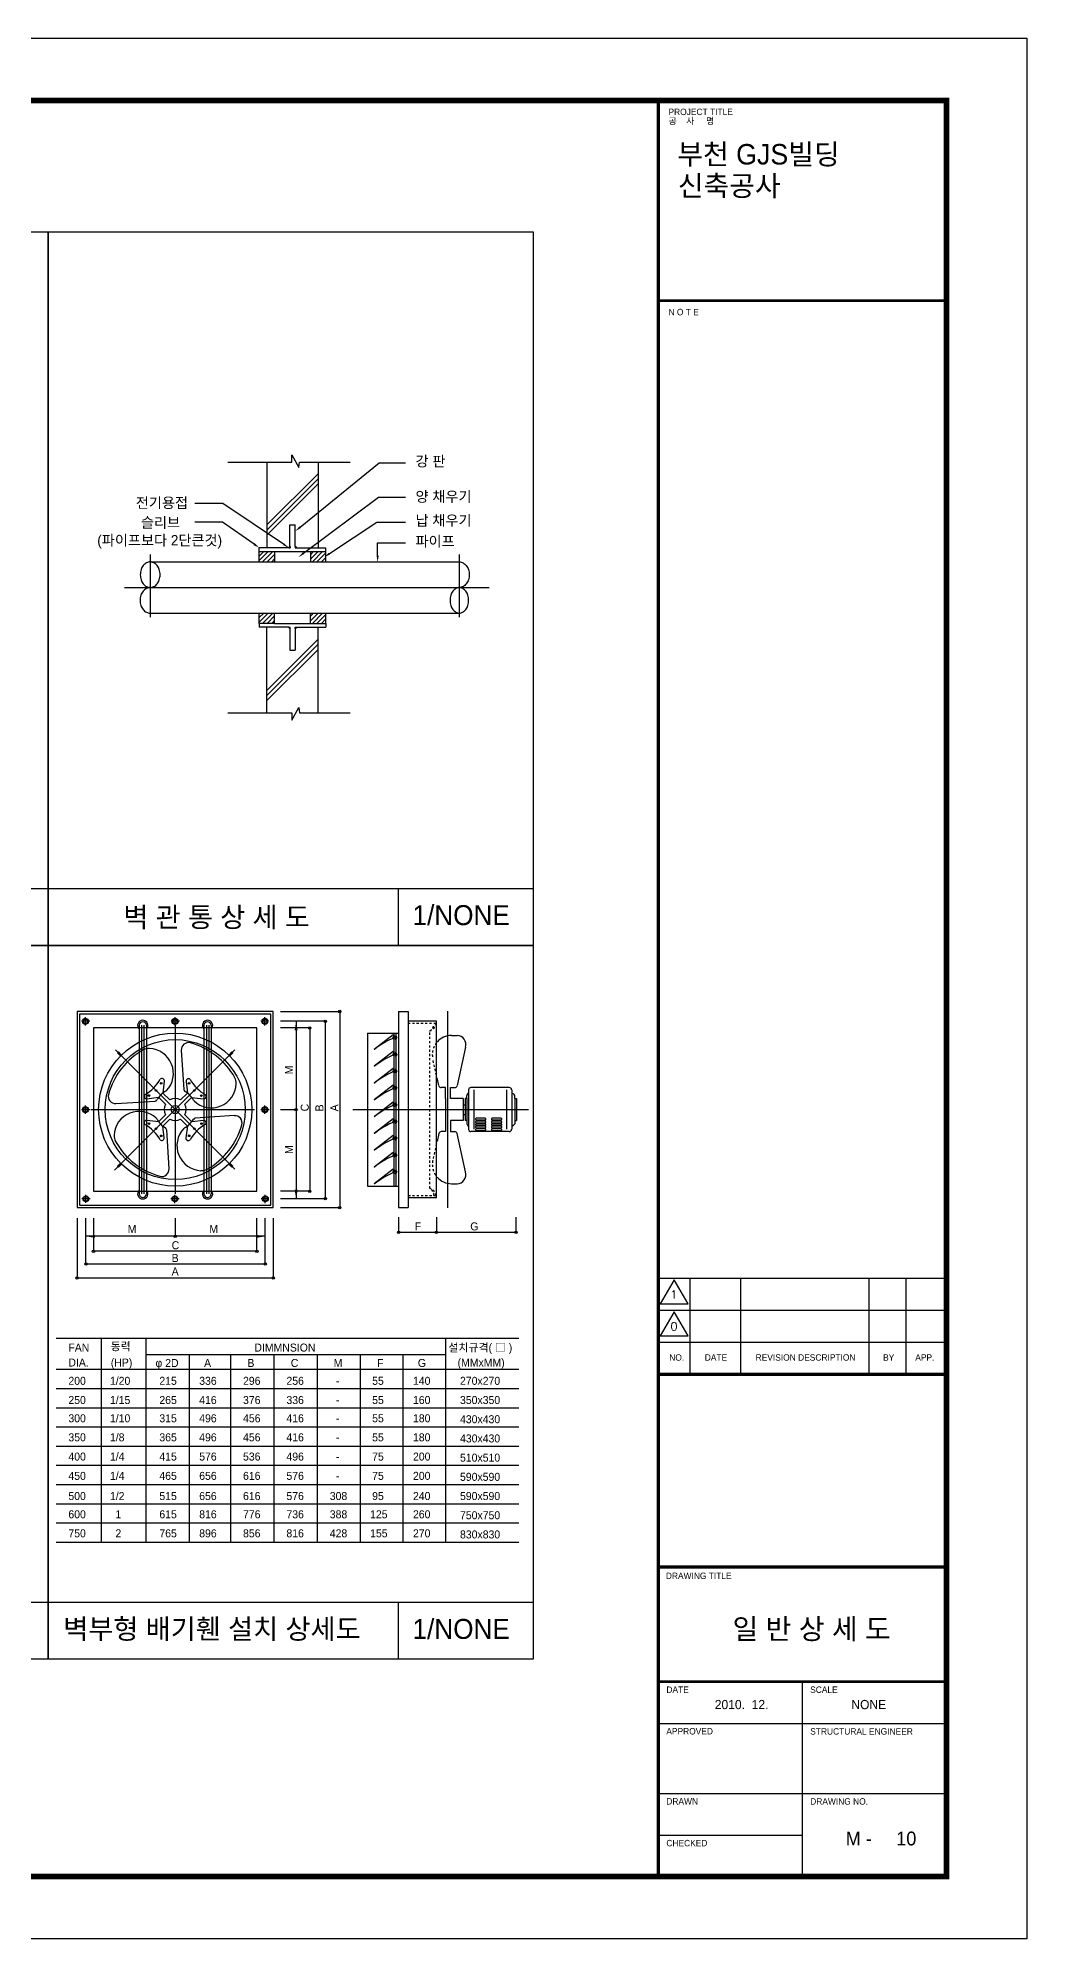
# Model space of a CAD drawing. Header units: millimetres. Extents: x 83956 to 461956, y 36707 to 125807.
# Drawn here: x 438779 to 461956, y 36707 to 81257 of the extents above; entities that cross this region are included whole.
import ezdxf
from ezdxf.enums import TextEntityAlignment as Align

# ---------------------------------------------------------------- set-up
doc = ezdxf.new("R2010")
doc.units = ezdxf.units.MM
doc.header["$LTSCALE"] = 100
doc.header["$MEASUREMENT"] = 0
doc.linetypes.add('HIDDEN2', pattern=[1, 0.5, -0.5])
doc.layers.get('0').update_dxf_attribs({"linetype": 'CONTINUOUS'})
doc.layers.get('Defpoints').update_dxf_attribs({"linetype": 'CONTINUOUS'})
for name, color, linetype in [('1', 1, 'CONTINUOUS'), ('2', 2, 'CONTINUOUS'), ('2H', 2, 'HIDDEN2'), ('7', 7, 'CONTINUOUS'), ('FORM', 8, 'CONTINUOUS'), ('H', 9, 'CONTINUOUS'), ('T', 2, 'CONTINUOUS'), ('TEX', 3, 'CONTINUOUS'), ('TXT', 7, 'CONTINUOUS')]:
    doc.layers.add(name, color=color, linetype=linetype)
doc.styles.add('GHS', font='romans.shx', dxfattribs={"bigfont": 'ghs.shx'})
doc.styles.add('gr', font='Gulim.ttf')
doc.styles.add('HY울릉도L', font='HYWULM.TTF')
doc.styles.add('TITLE', font='Gulim.ttf')

msp = doc.modelspace()

# ---------------------------------------------------------------- linework, layer by layer
msp.add_lwpolyline([(401272, 79795), (453316, 79795), (453316, 38170), (401272, 38170)], close=True)
at = {"layer": '1'}
for p, q in [((444922, 69792), (446778, 71302)), ((446778, 71302), (447393, 71302)), ((445000, 69181), (446758, 70500)), ((446758, 70500), (447393, 70500)), ((443111, 70345), (442451, 70345)), ((444535, 69393), (443111, 70345)), ((443100, 69913), (442455, 69913)), ((443842, 69396), (443100, 69913)), ((445612, 69175), (446719, 69913)), ((446719, 69913), (447393, 69913)), ((441408, 69157), (441408, 67686)), ((446739, 69424), (447393, 69424)), ((446739, 69124), (446739, 69424)), ((448653, 69157), (448653, 67686)), ((440807, 68379), (449356, 68379)), ((444462, 58443), (445850, 58443)), ((445850, 58443), (445850, 53846)), ((448375, 58452), (448375, 53843)), ((439992, 58214), (439796, 58214)), ((439826, 58214), (439859, 58271)), ((439859, 58157), (439826, 58214)), ((439859, 58271), (439924, 58271)), ((439924, 58157), (439859, 58157)), ((439891, 58114), (439891, 58310)), ((439924, 58271), (439957, 58214)), ((439957, 58214), (439924, 58157)), ((442092, 58214), (441896, 58214)), ((441926, 58214), (441959, 58271)), ((441959, 58157), (441926, 58214)), ((441959, 58271), (442024, 58271)), ((442024, 58157), (441959, 58157)), ((441991, 58114), (441991, 58310)), ((441994, 58119), (441994, 54171)), ((442024, 58271), (442057, 58214)), ((442057, 58214), (442024, 58157)), ((444183, 58214), (444001, 58214)), ((444030, 58214), (444063, 58271)), ((444063, 58157), (444030, 58214)), ((444063, 58271), (444129, 58271)), ((444129, 58157), (444063, 58157)), ((444096, 58114), (444096, 58310)), ((444129, 58271), (444162, 58214)), ((444162, 58214), (444129, 58157)), ((445510, 58214), (444462, 58214)), ((445148, 58059), (444462, 58059)), ((444828, 58214), (444828, 54054)), ((445148, 58059), (445148, 54230)), ((445510, 58214), (445510, 54054)), ((447120, 57938), (447120, 54351)), ((447166, 57938), (447166, 54351)), ((443390, 57541), (440575, 54726)), ((440598, 57541), (443393, 54745)), ((440664, 57495), (440644, 57475)), ((440644, 57475), (440715, 57403)), ((440736, 57423), (440664, 57495)), ((443324, 57495), (443252, 57423)), ((443272, 57403), (443344, 57475)), ((443344, 57475), (443324, 57495)), ((446659, 57561), (447101, 57904)), ((446659, 57561), (446663, 57554)), ((446659, 57167), (447101, 57510)), ((447142, 57833), (447101, 57904)), ((447142, 57439), (447101, 57510)), ((440715, 57403), (440736, 57423)), ((443252, 57423), (443272, 57403)), ((446659, 57167), (446663, 57160)), ((446659, 56774), (447101, 57116)), ((447142, 57046), (447101, 57116)), ((446659, 56774), (446663, 56766)), ((446659, 56380), (447101, 56723)), ((447142, 56652), (447101, 56723)), ((439992, 56141), (439796, 56141)), ((439826, 56141), (439859, 56198)), ((439859, 56085), (439826, 56141)), ((439859, 56198), (439924, 56198)), ((439891, 56041), (439891, 56238)), ((439924, 56198), (439957, 56141)), ((439957, 56141), (439924, 56085)), ((440020, 56145), (443854, 56145)), ((444197, 56141), (444001, 56141)), ((444030, 56141), (444063, 56198)), ((444063, 56085), (444030, 56141)), ((444063, 56198), (444129, 56198)), ((444096, 56041), (444096, 56238)), ((444129, 56198), (444162, 56141)), ((444162, 56141), (444129, 56085)), ((444462, 56145), (444828, 56145)), ((446159, 56145), (450272, 56145)), ((446659, 56380), (446663, 56372)), ((446659, 55986), (447101, 56329)), ((447142, 56258), (447101, 56329)), ((439924, 56085), (439859, 56085)), ((444129, 56085), (444063, 56085)), ((446659, 55986), (446663, 55979)), ((446659, 55592), (447101, 55935)), ((447142, 55864), (447101, 55935)), ((449032, 55926), (449032, 55918)), ((449032, 55858), (449032, 55850)), ((449032, 55798), (449032, 55790)), ((449032, 55738), (449032, 55731)), ((449262, 55940), (449046, 55940)), ((449046, 55904), (449262, 55904)), ((449262, 55872), (449046, 55872)), ((449046, 55836), (449262, 55836)), ((449262, 55812), (449046, 55812)), ((449046, 55776), (449262, 55776)), ((449262, 55752), (449046, 55752)), ((449046, 55717), (449262, 55717)), ((449262, 55693), (449046, 55693)), ((449276, 55918), (449276, 55926)), ((449276, 55850), (449276, 55858)), ((449276, 55790), (449276, 55798)), ((449276, 55731), (449276, 55738)), ((449405, 55926), (449405, 55918)), ((449405, 55858), (449405, 55850)), ((449405, 55798), (449405, 55790)), ((449405, 55738), (449405, 55731)), ((449635, 55940), (449419, 55940)), ((449419, 55904), (449635, 55904)), ((449635, 55872), (449419, 55872)), ((449419, 55836), (449635, 55836)), ((449635, 55812), (449419, 55812)), ((449419, 55776), (449635, 55776)), ((449635, 55752), (449419, 55752)), ((449419, 55717), (449635, 55717)), ((449635, 55693), (449419, 55693)), ((449649, 55918), (449649, 55926)), ((449649, 55850), (449649, 55858)), ((449649, 55790), (449649, 55798)), ((449649, 55731), (449649, 55738)), ((446659, 55592), (446663, 55585)), ((446659, 55199), (447101, 55541)), ((447142, 55471), (447101, 55541)), ((449032, 55678), (449032, 55671)), ((449046, 55657), (449262, 55657)), ((449276, 55671), (449276, 55678)), ((449405, 55678), (449405, 55671)), ((449419, 55657), (449635, 55657)), ((449649, 55671), (449649, 55678)), ((440715, 54887), (440644, 54815)), ((440644, 54815), (440664, 54794)), ((440664, 54794), (440736, 54866)), ((440736, 54866), (440715, 54887)), ((443272, 54887), (443252, 54866)), ((443252, 54866), (443324, 54794)), ((443344, 54815), (443272, 54887)), ((443324, 54794), (443344, 54815)), ((446659, 55199), (446663, 55191)), ((446659, 54805), (447101, 55148)), ((446659, 54805), (446663, 54797)), ((447142, 55077), (447101, 55148)), ((446659, 54411), (447101, 54754)), ((446659, 54411), (446663, 54404)), ((447142, 54683), (447101, 54754)), ((440002, 54054), (439806, 54054)), ((439835, 54054), (439868, 54111)), ((439868, 53997), (439835, 54054)), ((439868, 54111), (439934, 54111)), ((439934, 53997), (439868, 53997)), ((439901, 53959), (439901, 54150)), ((439934, 54111), (439967, 54054)), ((439967, 54054), (439934, 53997)), ((442087, 54054), (441891, 54054)), ((441921, 54054), (441954, 54111)), ((441954, 53997), (441921, 54054)), ((441954, 54111), (442019, 54111)), ((442019, 53997), (441954, 53997)), ((441987, 53954), (441987, 54150)), ((442019, 54111), (442052, 54054)), ((442052, 54054), (442019, 53997)), ((444183, 54054), (444010, 54054)), ((444040, 54054), (444072, 54111)), ((444072, 53997), (444040, 54054)), ((444072, 54111), (444138, 54111)), ((444138, 53997), (444072, 53997)), ((444105, 53955), (444105, 54150)), ((444138, 54111), (444171, 54054)), ((444171, 54054), (444138, 53997)), ((445148, 54230), (444462, 54230)), ((445510, 54054), (444462, 54054)), ((439695, 53602), (439695, 52196)), ((439901, 52525), (439901, 53602)), ((440079, 53602), (440079, 52823)), ((441994, 53602), (441994, 53174)), ((443908, 52823), (443908, 53602)), ((444105, 52525), (444105, 53602)), ((444292, 53602), (444292, 52196)), ((444462, 53846), (445850, 53846)), ((447231, 53625), (447231, 53265)), ((448117, 53625), (448117, 53265)), ((449981, 53625), (449981, 53265)), ((444105, 53174), (439901, 53174)), ((449981, 53265), (447231, 53265)), ((443908, 52823), (440079, 52823)), ((444292, 52196), (439695, 52196)), ((444105, 52525), (439901, 52525)), ((440257, 50782), (440257, 46000)), ((441307, 50782), (441307, 46000)), ((448331, 50400), (441307, 50400)), ((442319, 50400), (442319, 46000)), ((443294, 50400), (443294, 46000)), ((444306, 50400), (444306, 46000)), ((445319, 50400), (445319, 46000)), ((446331, 50400), (446331, 46000)), ((447331, 50400), (447331, 46000)), ((448331, 50782), (448331, 46000)), ((450049, 49600), (439207, 49600)), ((450049, 49150), (439207, 49150)), ((450049, 48700), (439207, 48700)), ((450049, 48250), (439207, 48250)), ((450049, 47800), (439207, 47800)), ((450049, 47350), (439207, 47350)), ((450049, 46900), (439207, 46900)), ((450049, 46450), (439207, 46450))]:
    msp.add_line(p, q, dxfattribs=at)
for centre, radius in [((445850, 58443), 28.1), ((439891, 58214), 70.1), ((439891, 58214), 52.2), ((441994, 56145), 1794), ((441991, 58214), 70.1), ((441991, 58214), 52.2), ((444096, 58214), 70.1), ((444096, 58214), 52.2), ((445148, 58059), 28.1), ((445510, 58214), 28.1), ((441994, 56145), 1640), ((447142, 57833), 42.7), ((447142, 57439), 42.7), ((447142, 57833), 18.9), ((447142, 57046), 42.7), ((447142, 57439), 18.9), ((447142, 57046), 18.9), ((447142, 56652), 42.7), ((447142, 56652), 18.9), ((439891, 56141), 70.1), ((439891, 56141), 52.2), ((444096, 56141), 70.1), ((444096, 56141), 52.2), ((444828, 56145), 28.1), ((447142, 56258), 42.7), ((447142, 56258), 18.9), ((447142, 55864), 42.7), ((447142, 55864), 18.9), ((447142, 55471), 42.7), ((447142, 55471), 18.9), ((447142, 55077), 42.7), ((447142, 55077), 18.9), ((447142, 54683), 42.7), ((447142, 54683), 18.9), ((439901, 54054), 70.1), ((439901, 54054), 52.2), ((441987, 54054), 70.1), ((441987, 54054), 52.2), ((444105, 54054), 70.1), ((444105, 54054), 52.2), ((445148, 54230), 28.1), ((445510, 54054), 28.1), ((445850, 53846), 28.1), ((441994, 53174), 28.1), ((447231, 53265), 28.1), ((448117, 53265), 28.1), ((449981, 53265), 28.1), ((440079, 52823), 28.1), ((443908, 52823), 28.1), ((439695, 52196), 28.1), ((439901, 52525), 28.1), ((444105, 52525), 28.1), ((444292, 52196), 28.1)]:
    msp.add_circle(centre, radius, dxfattribs=at)
for centre, radius, start, end in [((441234, 58119), 120, 314.8346, 225.1654), ((442753, 58119), 120, 314.8346, 225.1654), ((447894, 55997), 1984, 112.253, 128.3178), ((447894, 55603), 1984, 112.253, 128.3178), ((447894, 55209), 1984, 112.253, 128.3178), ((447894, 54815), 1984, 112.253, 128.3178), ((447894, 54422), 1984, 112.253, 128.3178), ((447894, 54028), 1984, 112.253, 128.3178), ((449046, 55926), 14.1, 90, 180), ((449046, 55918), 14.1, 180, 270), ((449046, 55858), 14.1, 90, 180), ((449046, 55850), 14.1, 180, 270), ((449046, 55798), 14.1, 90, 180), ((449046, 55790), 14.1, 180, 270), ((449046, 55738), 14.1, 90, 180), ((449046, 55731), 14.1, 180, 270), ((449046, 55678), 14.1, 90, 180), ((449262, 55926), 14.1, 0, 90), ((449262, 55918), 14.1, 270, 0), ((449262, 55858), 14.1, 0, 90), ((449262, 55850), 14.1, 270, 0), ((449262, 55798), 14.1, 0, 90), ((449262, 55790), 14.1, 270, 0), ((449262, 55738), 14.1, 0, 90), ((449262, 55731), 14.1, 270, 0), ((449262, 55678), 14.1, 0, 90), ((449419, 55926), 14.1, 90, 180), ((449419, 55918), 14.1, 180, 270), ((449419, 55858), 14.1, 90, 180), ((449419, 55850), 14.1, 180, 270), ((449419, 55798), 14.1, 90, 180), ((449419, 55790), 14.1, 180, 270), ((449419, 55738), 14.1, 90, 180), ((449419, 55731), 14.1, 180, 270), ((449419, 55678), 14.1, 90, 180), ((449635, 55926), 14.1, 0, 90), ((449635, 55918), 14.1, 270, 0), ((449635, 55858), 14.1, 0, 90), ((449635, 55850), 14.1, 270, 0), ((449635, 55798), 14.1, 0, 90), ((449635, 55790), 14.1, 270, 0), ((449635, 55738), 14.1, 0, 90), ((449635, 55731), 14.1, 270, 0), ((449635, 55678), 14.1, 0, 90), ((447894, 53634), 1984, 112.253, 128.3178), ((449046, 55671), 14.1, 180, 270), ((449262, 55671), 14.1, 270, 0), ((449419, 55671), 14.1, 180, 270), ((449635, 55671), 14.1, 270, 0), ((447894, 53240), 1984, 112.253, 128.3178), ((447894, 52847), 1984, 112.253, 128.3178), ((441234, 54171), 120, 134.8346, 45.1654), ((442753, 54171), 120, 134.8346, 45.1654)]:
    msp.add_arc(centre, radius, start, end, dxfattribs=at)
for points in [[(444938, 69773), (444906, 69812), (444806, 69698)], [(443856, 69416), (443827, 69375), (443965, 69310)], [(444549, 69414), (444522, 69373), (444660, 69310)], [(445015, 69161), (444985, 69201), (444880, 69091)], [(445626, 69154), (445598, 69195), (445487, 69091)], [(446764, 69124), (446714, 69124), (446739, 68974)], [(444863, 58004), (444793, 58004), (444828, 58214)], [(444793, 54264), (444863, 54264), (444828, 54054)], [(440111, 53139), (440111, 53209), (439901, 53174)], [(443895, 53139), (443895, 53209), (444105, 53174)]]:
    msp.add_solid(points, dxfattribs=at)
at = {"layer": '2'}
for p, q in [((444683, 69340), (444683, 69851)), ((444683, 69851), (444806, 69851)), ((444806, 69340), (444806, 69851)), ((444656, 69310), (443965, 69310)), ((443965, 68980), (443965, 69310)), ((443965, 69220), (445526, 69220)), ((444325, 69220), (444325, 68980)), ((444656, 69310), (444686, 69310)), ((444686, 69340), (444686, 69310)), ((444806, 69340), (444806, 69310)), ((444806, 69310), (444836, 69310)), ((444836, 69310), (445526, 69310)), ((445166, 69220), (445166, 68980)), ((445526, 68980), (445526, 69310)), ((443965, 68980), (444325, 68980)), ((443965, 67538), (443965, 67778)), ((443965, 67778), (444325, 67778)), ((444325, 67778), (445166, 67778)), ((444325, 67538), (444325, 67778)), ((445166, 67538), (445166, 67778)), ((445166, 67778), (445526, 67778)), ((445526, 67538), (445526, 67778)), ((443965, 67538), (443965, 67448)), ((444325, 67538), (443965, 67538)), ((444656, 67448), (443965, 67448)), ((444325, 67538), (445166, 67538)), ((444656, 67448), (444686, 67448)), ((444656, 67444), (444660, 67448)), ((444658, 67436), (444671, 67448)), ((444662, 67429), (444682, 67448)), ((444668, 67424), (444686, 67442)), ((444675, 67420), (444686, 67431)), ((444683, 67418), (444686, 67420)), ((444683, 67418), (444683, 66908)), ((444686, 67418), (444686, 67448)), ((444806, 67424), (444830, 67448)), ((444806, 67434), (444820, 67448)), ((444806, 67418), (444806, 67448)), ((444806, 67445), (444809, 67448)), ((444806, 67448), (444836, 67448)), ((444806, 67418), (444806, 66908)), ((444811, 67419), (444835, 67443)), ((444836, 67448), (445526, 67448)), ((445166, 67538), (445526, 67538)), ((445526, 67538), (445526, 67448)), ((444683, 66908), (444806, 66908))]:
    msp.add_line(p, q, dxfattribs=at)
for centre, start, end in [((444686, 69310), 90, 180), ((444806, 69310), 0, 90), ((444686, 67448), 180, 270), ((444806, 67448), 270, 0)]:
    msp.add_arc(centre, 30, start, end, dxfattribs=at)
at = {"layer": '2H'}
for p, q in [((448102, 58158), (447456, 58158)), ((447958, 54299), (447958, 57989)), ((448117, 56951), (448029, 57341)), ((448117, 55338), (448029, 54949)), ((447456, 54132), (448102, 54132))]:
    msp.add_line(p, q, dxfattribs=at)
for centre, radius, start, end in [((447916, 58170), 186, 282.9428, 356.0278), ((447874, 58151), 182, 297.1381, 1.4603), ((448470, 57431), 450, 141.5367, 191.6251), ((448470, 54858), 450, 168.3749, 218.4633), ((447874, 54136), 182, 358.5397, 62.8619), ((447916, 54117), 186, 4.4945, 77.0572)]:
    msp.add_arc(centre, radius, start, end, dxfattribs=at)
at = {"layer": '7'}
for p, q in [((441408, 68980), (443965, 68980)), ((444325, 68980), (448653, 68980)), ((441408, 67778), (443965, 67778)), ((445526, 67778), (448653, 67778)), ((427659, 61326), (439020, 61326)), ((439020, 61326), (450380, 61326)), ((447231, 59989), (447231, 61326)), ((439695, 58443), (439695, 53846)), ((444292, 58443), (439695, 58443)), ((444292, 53846), (444292, 58443)), ((439695, 53846), (444292, 53846)), ((450049, 50782), (439207, 50782)), ((450049, 50050), (439207, 50050)), ((450049, 46000), (439207, 46000)), ((427659, 44599), (439020, 44599)), ((439020, 44599), (450380, 44599)), ((447231, 43262), (447231, 44599))]:
    msp.add_line(p, q, dxfattribs=at)
for points in [[(427659, 76717), (439020, 76717), (439020, 59989), (427659, 59989)], [(439020, 76717), (450380, 76717), (450380, 59989), (439020, 59989)], [(427659, 59989), (439020, 59989), (439020, 43262), (427659, 43262)], [(439020, 59989), (450380, 59989), (450380, 43262), (439020, 43262)]]:
    msp.add_lwpolyline(points, close=True, dxfattribs=at)
for points in [[(441408, 68980, 0.123836), (441323, 68958, 0.105633), (441245, 68892, 0.08716), (441195, 68798, 0.077462), (441177, 68679, 0.077462), (441195, 68561, 0.08716), (441245, 68467, 0.105633), (441323, 68401, 0.123836), (441408, 68379, 0.123836), (441494, 68401, 0.105633), (441572, 68467, 0.08716), (441622, 68561, 0.077462), (441640, 68679, 0.077462), (441622, 68798, 0.08716), (441572, 68892, 0.105633), (441494, 68958, 0.123836)], [(448653, 68379, 0.13052), (448574, 68358, 0.106506), (448499, 68291, 0.084082), (448453, 68198, 0.073052), (448436, 68079, 0.073052), (448453, 67960, 0.084082), (448499, 67866, 0.106506), (448574, 67800, 0.13052), (448653, 67778, 0.13052), (448733, 67800, 0.106506), (448807, 67866, 0.084082), (448854, 67960, 0.073052), (448871, 68079, 0.073052), (448854, 68198, 0.084082), (448807, 68291, 0.106506), (448733, 68358, 0.13052)]]:
    msp.add_lwpolyline(points, format="xyb", close=True, dxfattribs=at)
for points in [[(448653, 68980, -0.123836), (448739, 68958, -0.105633), (448817, 68892, -0.08716), (448867, 68798, -0.077462), (448885, 68679, -0.077462), (448867, 68561, -0.08716), (448817, 68467, -0.105633), (448739, 68401, -0.123836), (448653, 68379, -0.123836)], [(441408, 68379, 0.121742), (441321, 68357, 0.105279), (441241, 68291, 0.088125), (441191, 68197, 0.078926), (441172, 68079, 0.078926), (441191, 67961, 0.088125), (441241, 67866, 0.105279), (441321, 67800, 0.121742), (441408, 67778, 0.121742)]]:
    msp.add_lwpolyline(points, format="xyb", dxfattribs=at)
at = {"layer": 'Defpoints'}
msp.add_lwpolyline([(398956, 36707), (398956, 81257), (461956, 81257), (461956, 36707)], close=True, dxfattribs=at)
at = {"layer": 'FORM'}
for p, q in [((453310, 52194), (460066, 52194)), ((454062, 49938), (454062, 52194)), ((455253, 49938), (455253, 52194)), ((458261, 49938), (458261, 52194)), ((459126, 49938), (459126, 52194)), ((453310, 51442), (460066, 51442)), ((453310, 50690), (460066, 50690)), ((456687, 42738), (456687, 38170)), ((453316, 41760), (460072, 41760)), ((453316, 40120), (460072, 40120)), ((453316, 39142), (456687, 39142))]:
    msp.add_line(p, q, dxfattribs=at)
at = {"layer": 'FORM', "const_width": 135}
msp.add_lwpolyline([(401272, 38170), (401272, 79795), (460072, 79795), (460072, 38170)], close=True, dxfattribs=at)
at = {"layer": 'FORM'}
for points, const_width in [([(453316, 38170), (453316, 79795)], 75.2), ([(453316, 75103), (460072, 75103)], 60.2), ([(453310, 49938), (460066, 49938)], 75.2), ([(453310, 45425), (460066, 45425)], 75.2), ([(453316, 42738), (460072, 42738)], 60.2)]:
    msp.add_lwpolyline(points, dxfattribs=dict(at, const_width=const_width))
for points in [[(453686, 52156), (453361, 51592), (454012, 51592)], [(453686, 51404), (453361, 50840), (454012, 50840)]]:
    msp.add_lwpolyline(points, close=True, dxfattribs=at)
at = {"layer": 'H'}
for p, q in [((443226, 71318), (444731, 71318)), ((444145, 71318), (444145, 69310)), ((444731, 71318), (444724, 71488)), ((444724, 71488), (444891, 71194)), ((444891, 71194), (444910, 71318)), ((444910, 71318), (446094, 71318)), ((445346, 71318), (445346, 69310)), ((445346, 71046), (444145, 69845)), ((445346, 70926), (444145, 69724)), ((445346, 70806), (444145, 69604)), ((443965, 69115), (444070, 69220)), ((443965, 69009), (444176, 69220)), ((444042, 68980), (444283, 69220)), ((444148, 68980), (444325, 69157)), ((445166, 69148), (445238, 69220)), ((445166, 69042), (445344, 69220)), ((445210, 68980), (445450, 69220)), ((445316, 68980), (445526, 69190)), ((445423, 68980), (445526, 69084)), ((444255, 68980), (444325, 69050)), ((443965, 67673), (444070, 67778)), ((443965, 67567), (444176, 67778)), ((444042, 67538), (444283, 67778)), ((445166, 67600), (445344, 67778)), ((445166, 67707), (445238, 67778)), ((445210, 67538), (445450, 67778)), ((445316, 67538), (445526, 67748)), ((444145, 65440), (444145, 67448)), ((444148, 67538), (444325, 67715)), ((444255, 67538), (444325, 67609)), ((445346, 65440), (445346, 67448)), ((445423, 67538), (445526, 67642)), ((445346, 67170), (444145, 65968)), ((445346, 67050), (444145, 65848)), ((445346, 66929), (444145, 65728)), ((444724, 65270), (444891, 65565)), ((444891, 65565), (444910, 65440)), ((443226, 65440), (444731, 65440)), ((444731, 65440), (444724, 65270)), ((444910, 65440), (446094, 65440)), ((441206, 58119), (441206, 54171)), ((441262, 58119), (441262, 54171)), ((442725, 58119), (442725, 54171)), ((442781, 58119), (442781, 54171))]:
    msp.add_line(p, q, dxfattribs=at)
at = {"layer": 'T'}
for p, q in [((439754, 58384), (439754, 53905)), ((444233, 58384), (439754, 58384)), ((444233, 53905), (444233, 58384)), ((447231, 58443), (447231, 53846)), ((447231, 58443), (447456, 58443)), ((447456, 58443), (447456, 53846)), ((440079, 58059), (440079, 54230)), ((443908, 58059), (440079, 58059)), ((441150, 58119), (441150, 54171)), ((441319, 58119), (441319, 54171)), ((442669, 58119), (442669, 54171)), ((442837, 58119), (442837, 54171)), ((443908, 54230), (443908, 58059)), ((446497, 57938), (446497, 54351)), ((446497, 57938), (447231, 57938)), ((448117, 58214), (447456, 58214)), ((448117, 54075), (448117, 58214)), ((442137, 57534), (442193, 56617)), ((448470, 57881), (448600, 57881)), ((448799, 57607), (448600, 56705)), ((441709, 56529), (441741, 56808)), ((442249, 56805), (442282, 56532)), ((448173, 56705), (448131, 56890)), ((448330, 56660), (448228, 56660)), ((448330, 56403), (448330, 56660)), ((448443, 56660), (448545, 56660)), ((448443, 56403), (448443, 56660)), ((448870, 56605), (448870, 55684)), ((449823, 56662), (448926, 56662)), ((448995, 56605), (448995, 55684)), ((449758, 56605), (449758, 55684)), ((449880, 56605), (449880, 55684)), ((440604, 56288), (441522, 56344)), ((441333, 56400), (441606, 56432)), ((441606, 56433), (441768, 56271)), ((441705, 56533), (441868, 56370)), ((442282, 56533), (442120, 56370)), ((442382, 56433), (442219, 56271)), ((442378, 56430), (442658, 56397)), ((448330, 56403), (448330, 55886)), ((448739, 56403), (448443, 56403)), ((448739, 56403), (448739, 55886)), ((448739, 56257), (448793, 56257)), ((448793, 56403), (448793, 55886)), ((448830, 56403), (448793, 56403)), ((448830, 56403), (448830, 56478)), ((448830, 56403), (448830, 55886)), ((449952, 56403), (449952, 56478)), ((449952, 56403), (449952, 55886)), ((449952, 56403), (449990, 56403)), ((449990, 56403), (449990, 55886)), ((441609, 55859), (441330, 55892)), ((441606, 55856), (441768, 56018)), ((441705, 55757), (441868, 55919)), ((441738, 55484), (441706, 55757)), ((442282, 55757), (442120, 55919)), ((442382, 55856), (442219, 56018)), ((442279, 55760), (442246, 55481)), ((442654, 55889), (442381, 55857)), ((443383, 56002), (442466, 55946)), ((448330, 55886), (448330, 55629)), ((448330, 55886), (448330, 55629)), ((448739, 55886), (448443, 55886)), ((448443, 55886), (448443, 55629)), ((448443, 55886), (448443, 55629)), ((448739, 56032), (448793, 56032)), ((448830, 55886), (448793, 55886)), ((448830, 55886), (448830, 55812)), ((449952, 55886), (449990, 55886)), ((449952, 55886), (449952, 55812)), ((441851, 54755), (441795, 55673)), ((448173, 55584), (448131, 55400)), ((448330, 55629), (448228, 55629)), ((448443, 55629), (448545, 55629)), ((448799, 54683), (448600, 55584)), ((449823, 55628), (448926, 55628)), ((446497, 54351), (447231, 54351)), ((448470, 54408), (448600, 54408)), ((440079, 54230), (443908, 54230)), ((448117, 54075), (447456, 54075)), ((439754, 53905), (444233, 53905)), ((447231, 53846), (447456, 53846))]:
    msp.add_line(p, q, dxfattribs=at)
for centre, radius in [((441546, 56592), 18.8), ((441666, 56759), 18.8), ((442322, 56761), 18.8), ((442441, 56592), 18.8), ((441377, 56473), 18.8), ((441994, 56145), 96), ((442608, 56472), 18.8), ((441379, 55817), 18.8), ((441546, 55697), 18.8), ((442441, 55697), 18.8), ((442610, 55816), 18.8), ((441665, 55528), 18.8), ((442321, 55530), 18.8)]:
    msp.add_circle(centre, radius, dxfattribs=at)
for centre, radius, start, end in [((441234, 58119), 84.4, 0, 180), ((442753, 58119), 84.4, 0, 180), ((442093, 56042), 1724, 119.4146, 164.559), ((441379, 57296), 281, 87.4455, 118.1113), ((441365, 56991), 587, 316.6121, 87.4455), ((442305, 57544), 169, 74.559, 183.4946), ((441891, 56045), 1724, 29.4146, 74.559), ((448470, 57431), 450, 90, 138.7711), ((448600, 57672), 209, 341.6701, 90), ((440815, 57326), 955, 299.5928, 330.4072), ((441685, 56815), 56.2, 353.2895, 135), ((441751, 56627), 56.2, 296.7768, 316.6121), ((442249, 56620), 56.2, 183.4946, 241.7752), ((442305, 56812), 56.2, 45, 186.7105), ((443176, 57323), 955, 209.5928, 240.4072), ((442840, 56773), 587, 226.6121, 357.4455), ((443145, 56760), 281, 357.4455, 28.1113), ((448228, 56716), 56.2, 191.6251, 270), ((448545, 56716), 56.2, 270, 348.3749), ((448926, 56605), 56.2, 90, 180), ((449823, 56605), 56.2, 0, 90), ((440594, 56456), 169, 164.559, 273.4946), ((441327, 56456), 56.2, 135, 276.7105), ((441518, 56400), 56.2, 273.4946, 331.7752), ((441994, 56145), 483, 116.7768, 151.7752), ((441994, 56145), 259, 150.7829, 209.2171), ((441994, 56145), 259, 60.7829, 119.2171), ((441994, 56145), 259, 330.7829, 29.2171), ((441994, 56145), 483, 26.7768, 61.7752), ((442476, 56388), 56.2, 206.7768, 226.6121), ((442664, 56453), 56.2, 263.2895, 45), ((448886, 56478), 56.2, 107.1392, 180), ((449864, 56434), 98.6, 26.2413, 80.8679), ((441148, 55516), 587, 46.6121, 177.4455), ((441323, 55836), 56.2, 83.2895, 225), ((440812, 54966), 955, 29.5928, 60.4072), ((441512, 55902), 56.2, 26.7768, 46.6121), ((441994, 56145), 483, 206.7768, 241.7752), ((441738, 55669), 56.2, 3.4946, 61.7752), ((441994, 56145), 259, 240.7829, 299.2171), ((442622, 55299), 587, 136.6121, 267.4455), ((442237, 55663), 56.2, 116.7768, 136.6121), ((441994, 56145), 483, 296.7768, 331.7752), ((443172, 54963), 955, 119.5928, 150.4072), ((442469, 55889), 56.2, 93.4946, 151.7752), ((442661, 55833), 56.2, 315, 96.7105), ((441894, 56247), 1724, 299.4146, 344.559), ((443393, 55833), 169, 344.559, 93.4946), ((448886, 55812), 56.2, 180, 252.8608), ((449864, 55855), 98.6, 279.1321, 333.7587), ((440843, 55530), 281, 177.4455, 208.1113), ((442096, 56244), 1724, 209.4146, 254.559), ((441682, 55478), 56.2, 225, 6.7105), ((442302, 55474), 56.2, 173.2895, 315), ((448228, 55573), 56.2, 90, 168.3749), ((448545, 55573), 56.2, 11.6251, 90), ((448926, 55684), 56.2, 180, 270), ((449823, 55684), 56.2, 270, 0), ((441682, 54745), 169, 254.559, 3.4946), ((442609, 54994), 281, 267.4455, 298.1113), ((448470, 54858), 450, 221.2289, 270), ((448600, 54617), 209, 270, 18.3299), ((441234, 54171), 84.4, 180, 0), ((442753, 54171), 84.4, 180, 0)]:
    msp.add_arc(centre, radius, start, end, dxfattribs=at)

# ---------------------------------------------------------------- texts
at = {"layer": '2', "style": 'gr'}
for s, height, p in [('벽 관 통 상 세 도', 467.77, (440778, 60421)), ('1/NONE', 467.8, (447557, 60467)), ('벽부형 배기휀 설치 상세도', 467.77, (439371, 43740)), ('1/NONE', 467.8, (447557, 43740))]:
    msp.add_text(s, height=height, dxfattribs=at).set_placement(p)
at = {"layer": 'FORM', "style": 'TITLE'}
for s, height, p in [('공    사     명', 150.41, (453555, 79237)), ('PROJECT TITLE', 150.41, (453555, 79451)), ('N O T E', 150.4, (453555, 74760)), ('DRAWING TITLE', 150.41, (453493, 45143)), ('DATE', 150.4, (453505, 42474)), ('SCALE', 150.4, (456875, 42474)), ('APPROVED', 150.4, (453504, 41500)), ('STRUCTURAL ENGINEER', 150.41, (456876, 41497)), ('DRAWN', 150.4, (453504, 39858)), ('DRAWING NO.', 150.41, (456876, 39856)), ('CHECKED', 150.4, (453505, 38879))]:
    msp.add_text(s, height=height, dxfattribs=at).set_placement(p)
at = {"layer": 'FORM'}
for s, height, style, p in [('1', 188, 'GHS', (453683, 51814)), ('0', 188, 'GHS', (453683, 51062)), ('NO.', 150.4, 'TITLE', (453748, 50335)), ('DATE', 150.4, 'TITLE', (454667, 50335)), ('REVISION DESCRIPTION', 150.41, 'TITLE', (456767, 50335)), ('BY', 150.4, 'TITLE', (458716, 50335)), ('APP.', 150.4, 'TITLE', (459562, 50335))]:
    msp.add_text(s, height=height, dxfattribs=dict(at, style=style)).set_placement(p, align=Align.MIDDLE)
at = {"layer": 'T', "style": 'gr'}
for s, height, p in [('강 판', 243.8, (447627, 71218)), ('전기용접', 243.8, (441070, 70243)), ('양 채우기', 243.8, (447627, 70389)), ('슬리브', 243.8, (441192, 69780)), ('납 채우기', 243.8, (447627, 69829)), ('(파이프보다 2단큰것)', 243.75, (440168, 69365)), ('파이프', 243.8, (447627, 69341)), ('F', 188, (447610, 53313)), ('G', 188, (448909, 53313)), ('M', 188, (440881, 53251)), ('C', 188, (441911, 52871)), ('M', 188, (442794, 53251)), ('B', 188, (441911, 52573)), ('A', 188, (441911, 52256)), ('FAN', 187.5, (439491, 50473)), ('동력', 187.5, (440482, 50502)), ('DIMMNSION', 187.5, (443850, 50473)), ('설치규격( □ )', 187.5, (448397, 50473)), ('DIA.', 187.5, (439491, 50123)), ('(HP)', 187.5, (440485, 50123)), ('φ 2D', 187.5, (441532, 50112)), ('A', 188, (442671, 50112)), ('B', 188, (443687, 50112)), ('C', 188, (444703, 50112)), ('M', 188, (445708, 50112)), ('F', 188, (446724, 50112)), ('G', 188, (447681, 50112)), ('(MMxMM)', 187.5, (448612, 50123)), ('200', 187.5, (439491, 49694)), ('1/20', 187.5, (440465, 49694)), ('215', 187.5, (441623, 49694)), ('336', 187.5, (442557, 49694)), ('296', 187.5, (443584, 49694)), ('256', 187.5, (444601, 49694)), ('-', 188, (445760, 49694)), ('55', 187.5, (446610, 49694)), ('140', 187.5, (447567, 49694)), ('270x270', 187.5, (448669, 49694)), ('300', 187.5, (439491, 48816)), ('250', 187.5, (439491, 49244)), ('1/15', 187.5, (440465, 49244)), ('1/10', 187.5, (440465, 48816)), ('315', 187.5, (441623, 48816)), ('265', 187.5, (441623, 49244)), ('416', 187.5, (442557, 49244)), ('496', 187.5, (442557, 48816)), ('456', 187.5, (443584, 48816)), ('376', 187.5, (443584, 49244)), ('416', 187.5, (444601, 48816)), ('336', 187.5, (444601, 49244)), ('-', 188, (445760, 49244)), ('55', 187.5, (446610, 49244)), ('160', 187.5, (447567, 49244)), ('180', 187.5, (447567, 48816)), ('350x350', 187.5, (448669, 49244)), ('350', 187.5, (439491, 48370)), ('1/8', 187.5, (440465, 48370)), ('365', 187.5, (441623, 48370)), ('496', 187.5, (442557, 48370)), ('456', 187.5, (443584, 48370)), ('416', 187.5, (444601, 48370)), ('-', 188, (445760, 48816)), ('55', 187.5, (446610, 48816)), ('180', 187.5, (447567, 48370)), ('430x430', 187.5, (448669, 48794)), ('1/4', 187.5, (440465, 47919)), ('-', 188, (445760, 48370)), ('55', 187.5, (446610, 48370)), ('430x430', 187.5, (448669, 48344)), ('400', 187.5, (439491, 47919)), ('415', 187.5, (441623, 47919)), ('576', 187.5, (442557, 47919)), ('536', 187.5, (443584, 47919)), ('496', 187.5, (444601, 47919)), ('-', 188, (445760, 47919)), ('75', 187.5, (446610, 47919)), ('200', 187.5, (447567, 47919)), ('510x510', 187.5, (448669, 47894)), ('450', 187.5, (439491, 47467)), ('1/4', 187.5, (440465, 47467)), ('465', 187.5, (441623, 47467)), ('656', 187.5, (442557, 47467)), ('616', 187.5, (443584, 47467)), ('576', 187.5, (444601, 47467)), ('-', 188, (445760, 47467)), ('75', 187.5, (446610, 47467)), ('200', 187.5, (447567, 47467)), ('590x590', 187.5, (448669, 47444)), ('500', 187.5, (439491, 46994)), ('1/2', 187.5, (440465, 46994)), ('515', 187.5, (441623, 46994)), ('656', 187.5, (442557, 46994)), ('616', 187.5, (443584, 46994)), ('576', 187.5, (444601, 46994)), ('308', 187.5, (445617, 46994)), ('95', 187.5, (446610, 46994)), ('240', 187.5, (447567, 46994)), ('590x590', 187.5, (448669, 46994)), ('600', 187.5, (439491, 46566)), ('1', 188, (440593, 46566)), ('615', 187.5, (441623, 46566)), ('816', 187.5, (442557, 46566)), ('776', 187.5, (443584, 46566)), ('736', 187.5, (444601, 46566)), ('388', 187.5, (445617, 46566)), ('125', 187.5, (446562, 46566)), ('260', 187.5, (447567, 46566)), ('750x750', 187.5, (448669, 46544)), ('750', 187.5, (439491, 46120)), ('2', 188, (440593, 46120)), ('765', 187.5, (441623, 46120)), ('896', 187.5, (442557, 46120)), ('856', 187.5, (443584, 46120)), ('816', 187.5, (444601, 46120)), ('428', 187.5, (445617, 46120)), ('155', 187.5, (446562, 46120)), ('270', 187.5, (447567, 46120)), ('830x830', 187.5, (448669, 46094))]:
    msp.add_text(s, height=height, dxfattribs=at).set_placement(p)
for s, p in [('M', (444755, 56970)), ('C', (445124, 56102)), ('B', (445468, 56102)), ('A', (445816, 56102)), ('M', (444755, 55104))]:
    msp.add_text(s, height=188, rotation=90, dxfattribs=at).set_placement(p)
at = {"layer": 'TEX', "color": 2, "style": 'HY울릉도L'}
for s, p in [('부천 GJS빌딩', (453761, 78293)), ('신축공사', (453775, 77555)), ('일 반 상 세 도', (455055, 43733))]:
    msp.add_text(s, height=480, dxfattribs=at).set_placement(p)
at = {"layer": 'TXT', "style": 'HY울릉도L'}
for s, height, p in [('2010.  12.', 216, (454640, 42093)), ('NONE', 216, (457840, 42093)), ('M -', 324, (457708, 38900)), ('10', 324, (458892, 38900))]:
    msp.add_text(s, height=height, dxfattribs=at).set_placement(p)

doc.saveas('drawing.dxf')
